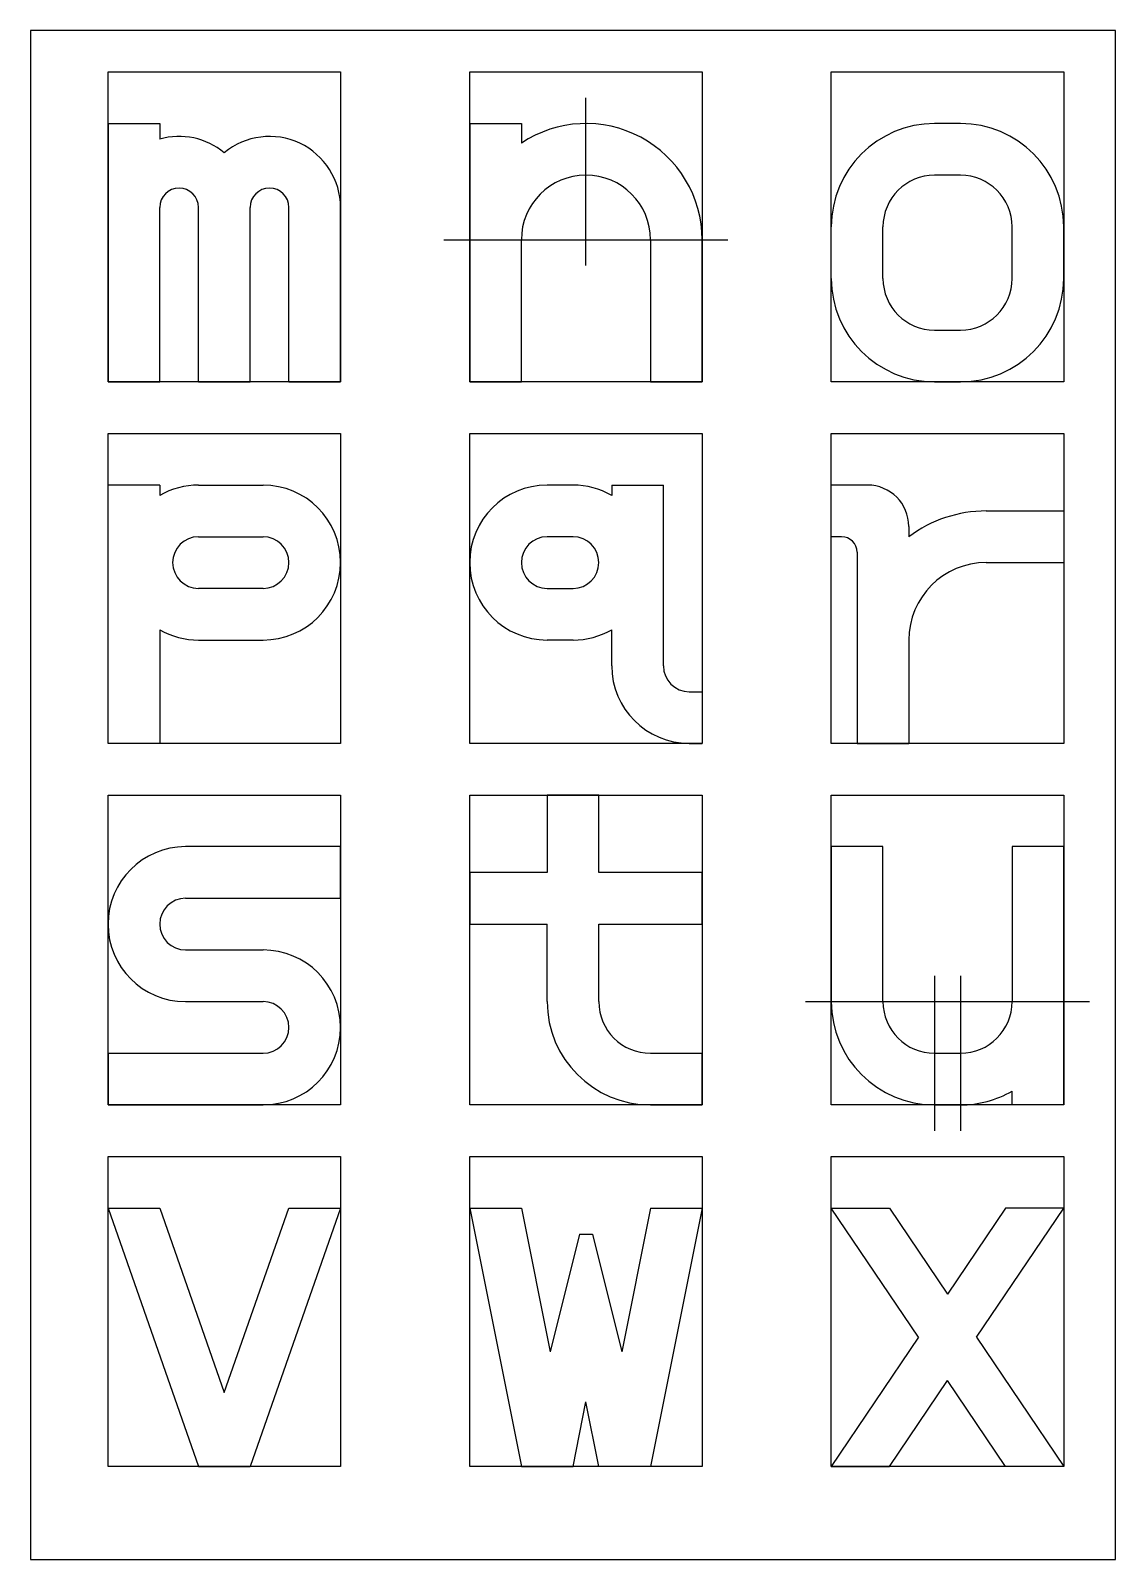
# Model space of a CAD drawing. Units: millimetres on the paper. Extents: x -105 to 105, y -148 to 148.
import ezdxf

# ---------------------------------------------------------------- set-up
doc = ezdxf.new("R2010")
doc.units = ezdxf.units.MM
for name, color, linetype in [('0-0', 7, 'Continuous'), ('0-1', 7, 'Continuous'), ('0-2', 7, 'Continuous'), ('0-3', 7, 'Continuous')]:
    doc.layers.add(name, color=color, linetype=linetype)

msp = doc.modelspace()

# ---------------------------------------------------------------- linework, layer by layer
at = {"layer": '0-0'}
msp.add_lwpolyline([(-105, -148), (105, -148), (105, 148), (-105, 148)], close=True, dxfattribs=at)
at = {"layer": '0-1'}
for p, q in [((-90, 80), (-90, 140)), ((-20, 80), (-20, 140)), ((50, 80), (50, 140)), ((50, 140), (95, 140)), ((95, 140), (95, 80)), ((95, 80), (50, 80)), ((-90, 10), (-90, 70)), ((-20, 10), (-20, 70)), ((50, 10), (50, 70)), ((50, 70), (95, 70)), ((95, 70), (95, 10)), ((95, 10), (50, 10)), ((-90, -60), (-90, 0)), ((-20, -60), (-20, 0)), ((50, -60), (50, 0)), ((50, 0), (95, 0)), ((95, 0), (95, -60)), ((95, -60), (50, -60)), ((-90, -130), (-90, -70)), ((-20, -130), (-20, -70)), ((50, -130), (50, -70)), ((50, -70), (95, -70)), ((95, -70), (95, -130)), ((95, -130), (50, -130))]:
    msp.add_line(p, q, dxfattribs=at)
for points in [[(-90, 140), (-45, 140), (-45, 80), (-90, 80)], [(-20, 140), (25, 140), (25, 80), (-20, 80)], [(-90, 70), (-45, 70), (-45, 10), (-90, 10)], [(-20, 70), (25, 70), (25, 10), (-20, 10)], [(-90, 0), (-45, 0), (-45, -60), (-90, -60)], [(-20, 0), (25, 0), (25, -60), (-20, -60)], [(-90, -70), (-45, -70), (-45, -130), (-90, -130)], [(-20, -70), (25, -70), (25, -130), (-20, -130)]]:
    msp.add_lwpolyline(points, dxfattribs=at)
at = {"layer": '0-2'}
for p, q in [((2.5, 102.5), (2.5, 135)), ((-25, 107.5), (30, 107.5)), ((70, -35), (70, -65)), ((75, -35), (75, -65)), ((45, -40), (100, -40))]:
    msp.add_line(p, q, dxfattribs=at)
at = {"layer": '0-3'}
for p, q in [((-90, 130), (-90, 80)), ((-20, 130), (-10, 130)), ((-20, 130), (-20, 80)), ((-10, 130), (-10, 126.208)), ((75, 130), (70, 130)), ((75, 120), (70, 120)), ((-80, 80), (-80, 113.75)), ((-72.5, 80), (-72.5, 113.75)), ((-62.5, 80), (-62.5, 113.75)), ((-55, 80), (-55, 113.75)), ((-45, 80), (-45, 113.75)), ((50, 100), (50, 110)), ((60, 100), (60, 110)), ((85, 100), (85, 110)), ((95, 100), (95, 110)), ((-10, 80), (-10, 107.5)), ((15, 107.5), (15, 80)), ((25, 80), (25, 107.5)), ((70, 90), (75, 90)), ((-90, 80), (-80, 80)), ((-72.5, 80), (-62.5, 80)), ((-55, 80), (-45, 80)), ((-20, 80), (-10, 80)), ((15, 80), (25, 80)), ((70, 80), (75, 80)), ((-80, 60), (-90, 60)), ((-80, 60), (-80, 57.99)), ((-72.5, 60), (-60, 60)), ((0, 60), (-5, 60)), ((7.5, 60), (17.5, 60)), ((7.5, 60), (7.5, 57.99)), ((17.5, 25), (17.5, 60)), ((50, 50), (50, 60)), ((57, 60), (50, 60)), ((80, 55), (95, 55)), ((95, 55), (95, 45)), ((65, 52), (65, 50)), ((-72.5, 50), (-60, 50)), ((0, 50), (-5, 50)), ((52, 50), (50, 50)), ((55, 47), (55, 10)), ((80, 45), (95, 45)), ((-60, 40), (-72.5, 40)), ((-5, 40), (0, 40)), ((-80, 32.01), (-80, 10)), ((-72.5, 30), (-60, 30)), ((0, 30), (-5, 30)), ((7.5, 25), (7.5, 32.01)), ((65, 30), (65, 10)), ((22.5, 20), (25, 20)), ((25, 20), (25, 10)), ((22.5, 10), (25, 10)), ((55, 10), (65, 10)), ((60, -10), (50, -10)), ((50, -10), (50, -40)), ((60, -40), (60, -10)), ((95, -10), (85, -10)), ((85, -10), (85, -40)), ((95, -60), (95, -10)), ((-5, -40), (-5, -25)), ((5, -40), (5, -25)), ((-75, -30), (-60, -30)), ((-75, -40), (-60, -40)), ((-90, -50), (-90, -60)), ((-90, -50), (-60, -50)), ((15, -50), (25, -50)), ((25, -60), (25, -50)), ((70, -50), (75, -50)), ((85, -60), (85, -57.321)), ((-90, -60), (-60, -60)), ((15, -60), (25, -60)), ((70, -60), (75, -60)), ((95, -60), (85, -60)), ((-90, -80), (-80, -80)), ((-20, -80), (-10, -80)), ((-10, -80), (-4.444, -107.778)), ((15, -80), (9.444, -107.778)), ((15, -80), (25, -80)), ((50, -80), (61.25, -80)), ((66.875, -105), (50, -80)), ((61.25, -80), (72.5, -96.667)), ((83.75, -80), (72.5, -96.667)), ((78.125, -105), (95, -80)), ((95, -80), (83.75, -80)), ((1.25, -85), (-4.444, -107.778)), ((66.875, -105), (50, -130)), ((78.125, -105), (95, -130)), ((83.75, -130), (72.5, -113.333)), ((0, -130), (2.5, -117.5)), ((5, -130), (2.5, -117.5)), ((95, -130), (83.75, -130))]:
    msp.add_line(p, q, dxfattribs=at)
for points in [[(-90, 130), (-80, 130), (-80, 126.979)], [(-80, 10), (-90, 10), (-90, 60)], [(5, -25), (25, -25), (25, -15), (5, -15), (5, 0), (-5, 0), (-5, -15)], [(-75, -20), (-45, -20), (-45, -10), (-75, -10)], [(-5, -15), (-20, -15), (-20, -25), (-5, -25)], [(-90, -80), (-72.5, -130), (-62.5, -130)], [(-80, -80), (-67.5, -115.714), (-55, -80)], [(-55, -80), (-45, -80), (-62.5, -130)], [(-20, -80), (-10, -130), (0, -130)], [(25, -80), (15, -130), (5, -130)], [(1.25, -85), (3.75, -85), (9.444, -107.778)], [(50, -130), (61.25, -130), (72.5, -113.333)]]:
    msp.add_lwpolyline(points, dxfattribs=at)
for centre, radius, start, end in [((-76.25, 113.75), 13.75, 50.4788, 105.82662), ((-58.75, 113.75), 13.75, 0, 129.5212), ((2.5, 107.5), 22.5, 0, 123.74899), ((70, 110), 20, 90, 180), ((75, 110), 20, 0, 90), ((2.5, 107.5), 12.5, 0, 180), ((70, 110), 10, 90, 180), ((75, 110), 10, 0, 90), ((-76.25, 113.75), 3.75, 0, 180), ((-58.75, 113.75), 3.75, 0, 180), ((70, 100), 20, 180, 270), ((70, 100), 10, 180, 270), ((75, 100), 10, 270, 0), ((75, 100), 20, 270, 0), ((-72.5, 45), 15, 90, 120), ((-60, 45), 15, 270, 90), ((-5, 45), 15, 90, 270), ((0, 45), 15, 60, 90), ((57, 52), 8, 0, 90), ((80, 30), 25, 90, 126.8699), ((-72.5, 45), 5, 90, 270), ((-60, 45), 5, 270, 90), ((-5, 45), 5, 90, 270), ((0, 45), 5, 270, 90), ((52, 47), 3, 0, 90), ((80, 30), 15, 90, 180), ((-72.5, 45), 15, 240, 270), ((0, 45), 15, 270, 300), ((22.5, 25), 15, 180, 270), ((22.5, 25), 5, 180, 270), ((-75, -25), 15, 90, 270), ((-75, -25), 5, 90, 270), ((-60, -45), 15, 270, 90), ((-60, -45), 5, 270, 90), ((15, -40), 20, 180, 270), ((15, -40), 10, 180, 270), ((70, -40), 20, 180, 270), ((70, -40), 10, 180, 270), ((75, -40), 10, 270, 0), ((75, -40), 20, 270, 300)]:
    msp.add_arc(centre, radius, start, end, dxfattribs=at)

doc.saveas('drawing.dxf')
